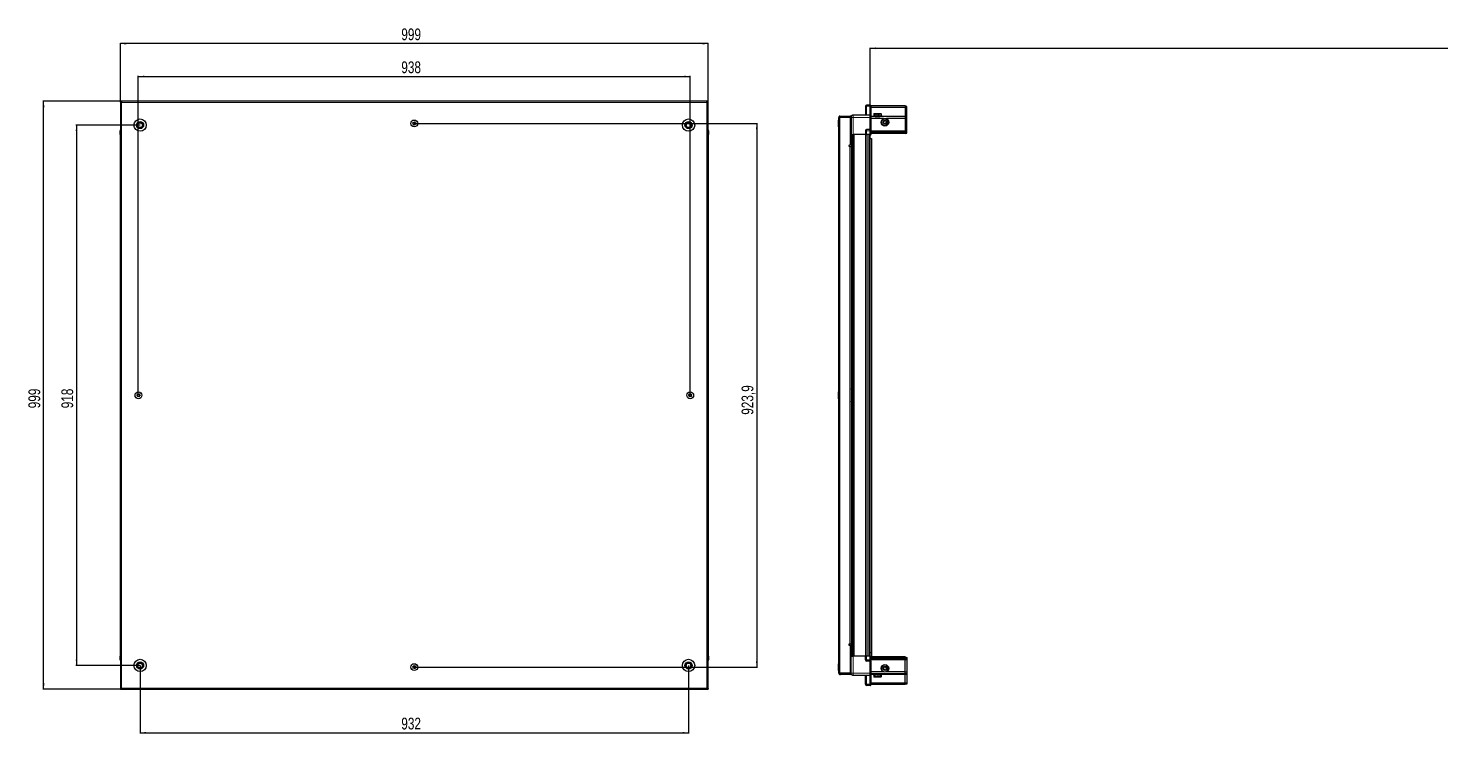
# Model space of a CAD drawing. Header units: millimetres. Extents: x -659 to 4142, y -2210 to 1460.
# Drawn here: x -659 to 1741, y 198 to 1397 of the extents above; entities that cross this region are included whole.
import ezdxf

# ---------------------------------------------------------------- set-up
doc = ezdxf.new("R2010")
doc.units = ezdxf.units.MM
doc.layers.add('FORMAT', color=7, linetype='Continuous')
doc.styles.add('SLDTEXTSTYLE0', font='TXT', dxfattribs={"width": 0.75})
doc.dimstyles.new('SLDDIMSTYLE0', dxfattribs={"dimtxt": 20, "dimasz": 10, "dimexe": 0, "dimexo": 0.0625, "dimgap": 5, "dimtad": 2, "dimdec": 1, "dimrnd": 1e-09, "dimzin": 12, "dimdsep": 46, "dimtxsty": 'SLDTEXTSTYLE0', "dimsah": 1, "dimcen": 0.09, "dimadec": 0, "dimazin": 3, "dimtfac": 1, "dimtofl": 0, "dimtmove": 0, "dimatfit": 3, "dimfxl": 0, "dimfrac": 2, "dimtolj": 1, "dimtzin": 12, "dimarcsym": 0})

# ---------------------------------------------------------------- blocks, each defined once
blk = doc.blocks.new('_D')
at = {"layer": 'FORMAT'}
for p, q in [((-502.6, 1272.8), (-634.1, 1272.8)), ((-633.1, 273.8), (-633.1, 1272.8)), ((-502.6, 273.8), (-634.1, 273.8))]:
    blk.add_line(p, q, dxfattribs=at)
for points in [[(-633.1, 1272.8), (-634.6, 1262.8), (-631.5, 1262.8)], [(-633.1, 273.8), (-631.5, 283.8), (-634.6, 283.8)]]:
    blk.add_solid(points, dxfattribs=at)
at = {"layer": 'FORMAT', "insert": (-658.9, 751.2), "char_height": 20, "attachment_point": 1, "rotation": 90, "style": 'SLDTEXTSTYLE0'}
blk.add_mtext('999', dxfattribs=at)
blk = doc.blocks.new('_D_1')
at = {"layer": 'FORMAT'}
for p, q in [((-502.6, 1272.8), (-502.6, 1371.8)), ((496.4, 1370.8), (-502.6, 1370.8)), ((496.4, 1272.8), (496.4, 1371.8))]:
    blk.add_line(p, q, dxfattribs=at)
for points in [[(-502.6, 1370.8), (-492.6, 1369.3), (-492.6, 1372.4)], [(496.4, 1370.8), (486.4, 1372.4), (486.4, 1369.3)]]:
    blk.add_solid(points, dxfattribs=at)
at = {"layer": 'FORMAT', "insert": (-25.2, 1396.6), "char_height": 20, "attachment_point": 1, "style": 'SLDTEXTSTYLE0'}
blk.add_mtext('999', dxfattribs=at)
blk = doc.blocks.new('_D_2')
at = {"layer": 'FORMAT'}
for p, q in [((-469.1, 314.3), (-469.1, 198.8)), ((462.9, 314.3), (462.9, 198.8)), ((-469.1, 199.8), (462.9, 199.8))]:
    blk.add_line(p, q, dxfattribs=at)
for points in [[(-469.1, 199.8), (-459.1, 198.3), (-459.1, 201.4)], [(462.9, 199.8), (452.9, 201.4), (452.9, 198.3)]]:
    blk.add_solid(points, dxfattribs=at)
at = {"layer": 'FORMAT', "insert": (-25.2, 225.6), "char_height": 20, "attachment_point": 1, "style": 'SLDTEXTSTYLE0'}
blk.add_mtext('932', dxfattribs=at)
blk = doc.blocks.new('_D_3')
at = {"layer": 'FORMAT'}
for p, q in [((-472.1, 773.3), (-472.1, 1315.8)), ((-472.1, 1314.8), (465.9, 1314.8)), ((465.9, 773.3), (465.9, 1315.8))]:
    blk.add_line(p, q, dxfattribs=at)
for points in [[(-472.1, 1314.8), (-462.1, 1313.3), (-462.1, 1316.4)], [(465.9, 1314.8), (455.9, 1316.4), (455.9, 1313.3)]]:
    blk.add_solid(points, dxfattribs=at)
at = {"layer": 'FORMAT', "insert": (-25.2, 1340.6), "char_height": 20, "attachment_point": 1, "style": 'SLDTEXTSTYLE0'}
blk.add_mtext('938', dxfattribs=at)
blk = doc.blocks.new('_D_4')
at = {"layer": 'FORMAT'}
for p, q in [((-3.1, 1235.3), (579.9, 1235.3)), ((578.9, 1235.3), (578.9, 311.5)), ((-3.1, 311.5), (579.9, 311.5))]:
    blk.add_line(p, q, dxfattribs=at)
for points in [[(578.9, 1235.3), (577.4, 1225.3), (580.5, 1225.3)], [(578.9, 311.5), (580.5, 321.5), (577.4, 321.5)]]:
    blk.add_solid(points, dxfattribs=at)
at = {"layer": 'FORMAT', "insert": (553.1, 740.2), "char_height": 20, "attachment_point": 1, "rotation": 90, "style": 'SLDTEXTSTYLE0'}
blk.add_mtext('923,9', dxfattribs=at)
blk = doc.blocks.new('_D_5')
at = {"layer": 'FORMAT'}
for p, q in [((-469.1, 1232.3), (-578.1, 1232.3)), ((-577.1, 1232.3), (-577.1, 314.3)), ((-469.1, 314.3), (-578.1, 314.3))]:
    blk.add_line(p, q, dxfattribs=at)
for points in [[(-577.1, 1232.3), (-578.6, 1222.3), (-575.5, 1222.3)], [(-577.1, 314.3), (-575.5, 324.3), (-578.6, 324.3)]]:
    blk.add_solid(points, dxfattribs=at)
at = {"layer": 'FORMAT', "insert": (-602.9, 751.2), "char_height": 20, "attachment_point": 1, "rotation": 90, "style": 'SLDTEXTSTYLE0'}
blk.add_mtext('918', dxfattribs=at)
blk = doc.blocks.new('_D_6')
at = {"layer": 'FORMAT'}
for p, q in [((771.5, 1216.3), (771.5, 1363.8)), ((771.5, 1362.8), (2871.5, 1362.8)), ((2871.5, 1216.3), (2871.5, 1363.8))]:
    blk.add_line(p, q, dxfattribs=at)
for points in [[(771.5, 1362.8), (781.5, 1361.3), (781.5, 1364.4)], [(2871.5, 1362.8), (2861.5, 1364.4), (2861.5, 1361.3)]]:
    blk.add_solid(points, dxfattribs=at)
at = {"layer": 'FORMAT', "insert": (1792, 1388.6), "char_height": 20, "attachment_point": 1, "style": 'SLDTEXTSTYLE0'}
blk.add_mtext('2100', dxfattribs=at)

msp = doc.modelspace()

# ---------------------------------------------------------------- linework, layer by layer
at = {"color": 7, "linetype": 'Continuous', "lineweight": 25}
for p, q in [((-502.58, 1271.33), (-502.58, 1272.83)), ((-500.48, 1272.83), (-502.58, 1272.83)), ((494.32, 1272.83), (-500.48, 1272.83)), ((-500.48, 1272.83), (-500.48, 1270.73)), ((494.32, 1270.73), (494.32, 1272.83)), ((496.42, 1272.83), (494.32, 1272.83)), ((496.42, 1271.33), (496.42, 1272.83)), ((-502.58, 1271.33), (-500.48, 1271.33)), ((-502.58, 1271.33), (-502.58, 1270.73)), ((-502.58, 1270.73), (-502.58, 275.93)), ((-502.58, 1270.73), (-500.48, 1270.73)), ((494.32, 1271.33), (496.42, 1271.33)), ((494.32, 1270.73), (496.42, 1270.73)), ((496.42, 1270.73), (496.42, 1271.33)), ((496.42, 275.93), (496.42, 1270.73)), ((771.67, 1249.33), (742.67, 1249.33)), ((763.67, 1264.33), (763.67, 1249.33)), ((771.67, 1266.33), (765.67, 1266.33)), ((771.67, 1266.33), (772.01, 1266.33)), ((771.67, 1266.33), (771.67, 1264.33)), ((771.67, 1249.53), (771.67, 1264.33)), ((771.67, 1249.53), (771.67, 1264.33)), ((771.67, 1249.33), (771.67, 1249.53)), ((771.67, 1249.33), (772.87, 1249.33)), ((771.67, 1245.33), (771.67, 1249.33)), ((772.87, 1265.83), (772.01, 1266.33)), ((772.87, 1264.33), (772.87, 1265.83)), ((831.17, 1264.83), (772.87, 1264.83)), ((772.87, 1264.33), (772.87, 1249.53)), ((831.17, 1262.33), (772.87, 1262.33)), ((772.87, 1249.53), (772.87, 1249.33)), ((772.87, 1249.33), (772.87, 1245.33)), ((777.67, 1251.23), (777.67, 1248.83)), ((777.67, 1248.83), (777.67, 1248.33)), ((777.67, 1248.33), (777.81, 1248.33)), ((778, 1248.83), (777.81, 1248.83)), ((777.81, 1248.83), (777.81, 1248.33)), ((777.81, 1248.33), (778, 1248.33)), ((778, 1248.83), (778, 1248.33)), ((778, 1248.33), (778.53, 1248.33)), ((778.47, 1252.03), (785.64, 1252.03)), ((778.93, 1248.83), (778.53, 1248.83)), ((778.53, 1248.83), (778.53, 1248.33)), ((778.53, 1248.33), (778.93, 1248.33)), ((778.93, 1248.83), (778.93, 1248.33)), ((778.93, 1248.33), (779.8, 1248.33)), ((779.77, 1248.33), (779.77, 1248.23)), ((780.37, 1248.83), (779.8, 1248.83)), ((779.8, 1248.83), (779.8, 1248.33)), ((779.8, 1248.33), (780.37, 1248.33)), ((780.37, 1248.83), (780.37, 1248.33)), ((780.37, 1248.33), (781.49, 1248.33)), ((782.18, 1248.83), (781.49, 1248.83)), ((781.49, 1248.83), (781.49, 1248.33)), ((781.49, 1248.33), (782.18, 1248.33)), ((782.18, 1248.83), (782.18, 1248.33)), ((782.18, 1248.33), (783.46, 1248.33)), ((784.19, 1248.83), (783.46, 1248.83)), ((783.46, 1248.83), (783.46, 1248.33)), ((783.46, 1248.33), (783.69, 1248.33)), ((783.69, 1248.83), (783.69, 1248.33)), ((784.19, 1248.83), (784.19, 1248.33)), ((784.19, 1248.83), (784.19, 1248.33)), ((784.19, 1248.33), (785.49, 1248.33)), ((784.19, 1248.33), (784.19, 1248.33)), ((786.2, 1248.83), (785.49, 1248.83)), ((785.49, 1248.83), (785.49, 1248.33)), ((785.55, 1248.83), (785.55, 1248.33)), ((785.55, 1248.33), (786.2, 1248.33)), ((785.64, 1252.03), (789.87, 1252.03)), ((786.2, 1248.83), (786.2, 1248.33)), ((786.2, 1248.33), (787.39, 1248.33)), ((788.01, 1248.83), (787.39, 1248.83)), ((787.39, 1248.83), (787.39, 1248.33)), ((787.39, 1248.33), (788.01, 1248.33)), ((788.01, 1248.83), (788.01, 1248.33)), ((788.01, 1248.33), (788.98, 1248.33)), ((788.57, 1248.23), (788.57, 1248.33)), ((789.44, 1248.83), (788.98, 1248.83)), ((788.98, 1248.83), (788.98, 1248.33)), ((788.98, 1248.33), (789.44, 1248.33)), ((789.44, 1248.83), (789.44, 1248.33)), ((789.44, 1248.33), (790.1, 1248.33)), ((790.36, 1248.83), (790.1, 1248.83)), ((790.1, 1248.83), (790.1, 1248.33)), ((790.1, 1248.33), (790.36, 1248.33)), ((790.36, 1248.83), (790.36, 1248.33)), ((790.36, 1248.33), (790.63, 1248.33)), ((790.67, 1248.83), (790.63, 1248.83)), ((790.63, 1248.83), (790.63, 1248.33)), ((790.63, 1248.33), (790.67, 1248.33)), ((790.67, 1248.83), (790.67, 1251.23)), ((790.67, 1248.83), (790.67, 1248.33)), ((831.17, 1264.83), (831.17, 1262.33)), ((834.17, 1264.03), (831.17, 1264.83)), ((831.17, 1262.33), (831.17, 1247.83)), ((834.17, 1262.17), (831.17, 1262.33)), ((834.17, 1262.17), (834.17, 1264.03)), ((834.17, 1247.83), (834.17, 1262.17)), ((718.17, 1240.96), (717.87, 1240.96)), ((717.87, 1229.39), (717.87, 1240.96)), ((717.87, 1229.39), (718.17, 1229.39)), ((719.67, 1245.48), (718.17, 1245.48)), ((718.17, 1244.98), (718.17, 1245.48)), ((718.17, 301.68), (718.17, 1244.98)), ((720.27, 1246.08), (720.27, 1247.58)), ((720.27, 1247.58), (721.17, 1247.58)), ((720.27, 1246.08), (721.17, 1246.08)), ((720.27, 1245.58), (737.67, 1245.58)), ((721.17, 1246.08), (721.17, 1247.58)), ((721.17, 1247.58), (737.67, 1247.58)), ((721.17, 1246.08), (737.67, 1246.08)), ((737.67, 1246.08), (737.67, 1247.58)), ((739.17, 1245.58), (737.67, 1245.58)), ((737.67, 1245.58), (737.67, 1198.08)), ((739.17, 1245.33), (739.17, 1216.33)), ((771.67, 1224.83), (765.67, 1224.83)), ((771.67, 1225.03), (771.67, 1245.33)), ((771.67, 1224.83), (771.67, 1225.03)), ((771.67, 1224.83), (771.67, 1222.83)), ((771.67, 1224.83), (772.87, 1224.83)), ((831.17, 1246.83), (772.87, 1246.83)), ((772.87, 1245.33), (772.87, 1225.03)), ((794.17, 1243.33), (772.87, 1243.33)), ((772.87, 1225.03), (772.87, 1224.83)), ((772.87, 1224.15), (772.87, 1224.83)), ((779.77, 1248.23), (788.57, 1248.23)), ((780.17, 1247.83), (780.86, 1247.35)), ((780.17, 1247.83), (785.2, 1247.83)), ((780.86, 1247.35), (780.17, 1246.86)), ((780.17, 1246.86), (780.17, 1246.83)), ((780.17, 1246.86), (785.2, 1246.86)), ((780.86, 1247.35), (785.03, 1247.35)), ((785.03, 1247.35), (787.48, 1247.35)), ((785.2, 1247.83), (788.17, 1247.83)), ((785.2, 1246.86), (788.17, 1246.86)), ((787.48, 1247.35), (788.17, 1247.83)), ((788.17, 1246.86), (787.48, 1247.35)), ((788.17, 1246.83), (788.17, 1246.86)), ((831.17, 1243.33), (799.17, 1243.33)), ((831.17, 1247.83), (831.17, 1246.83)), ((831.17, 1246.83), (831.17, 1243.33)), ((834.17, 1246.03), (831.17, 1246.83)), ((831.17, 1243.33), (831.17, 1222.83)), ((831.17, 1243.33), (834.17, 1243)), ((834.17, 1246.03), (834.17, 1247.83)), ((834.17, 1243), (834.17, 1246.03)), ((834.17, 1222.83), (834.17, 1243)), ((-503.08, 1222.83), (-503.08, 1216.33)), ((-503.08, 1216.33), (-503.08, 1222.83)), ((-503.08, 1216.33), (-503.08, 1216.33)), ((-502.58, 1216.33), (-503.08, 1216.33)), ((-502.93, 1216.33), (-502.93, 330.33)), ((496.42, 1224.15), (496.42, 1224.15)), ((496.42, 1216.33), (496.92, 1216.33)), ((496.77, 330.33), (496.77, 1216.33)), ((496.92, 1222.83), (496.92, 1216.33)), ((496.92, 1216.33), (496.92, 1222.83)), ((496.92, 1216.33), (496.92, 1216.33)), ((496.92, 1216.33), (496.92, 1216.33)), ((737.67, 1219.08), (739.17, 1219.08)), ((739.17, 1216.33), (737.67, 1216.33)), ((739.82, 330.33), (739.82, 1216.33)), ((741.62, 1216.33), (741.62, 330.33)), ((741.65, 1216.33), (741.65, 330.33)), ((763.67, 1216.33), (742.67, 1216.33)), ((763.67, 1222.83), (763.67, 1216.33)), ((763.67, 1216.33), (765.67, 1216.33)), ((764.32, 330.33), (764.32, 1216.33)), ((771.67, 1216.33), (765.67, 1216.33)), ((771.52, 330.33), (771.52, 1216.33)), ((771.52, 1209.33), (774.02, 1209.33)), ((771.67, 1216.33), (771.67, 1222.83)), ((771.67, 1216.33), (771.67, 1222.83)), ((771.67, 1216.33), (771.67, 1216.33)), ((771.67, 1216.33), (772.01, 1216.33)), ((772.01, 1216.33), (772.01, 1222.83)), ((772.87, 1216.33), (772.01, 1216.33)), ((772.01, 1216.33), (772.01, 1216.33)), ((772.87, 1224.15), (772.87, 1216.33)), ((831.17, 1221.83), (772.87, 1221.83)), ((831.17, 1220.83), (772.87, 1220.83)), ((831.17, 1219.33), (772.87, 1219.33)), ((831.17, 1217.83), (772.87, 1217.83)), ((774.02, 1209.33), (774.02, 335.83)), ((831.17, 1222.83), (831.17, 1221.83)), ((831.17, 1221.83), (831.17, 1220.83)), ((831.17, 1221.83), (834.17, 1221.03)), ((831.17, 1220.83), (831.17, 1219.33)), ((831.17, 1220.83), (834.17, 1220.29)), ((831.17, 1219.33), (834.17, 1219.78)), ((831.17, 1219.33), (831.17, 1217.83)), ((831.17, 1217.83), (834.17, 1218.63)), ((834.17, 1221.03), (834.17, 1222.83)), ((834.17, 1220.29), (834.17, 1221.03)), ((834.17, 1219.78), (834.17, 1220.29)), ((834.17, 1218.63), (834.17, 1219.78)), ((737.67, 1198.08), (736.32, 1198.08)), ((736.32, 1196.08), (737.07, 1196.08)), ((737.07, 1196.08), (739.17, 1196.08)), ((739.17, 1196.08), (739.17, 350.58)), ((718.17, 779.11), (717.87, 779.11)), ((717.87, 767.54), (717.87, 779.11)), ((739.67, 782.83), (739.67, 763.83)), ((717.87, 767.54), (718.17, 767.54)), ((737.07, 350.58), (736.32, 350.58)), ((736.32, 348.58), (737.67, 348.58)), ((739.17, 350.58), (737.07, 350.58)), ((737.67, 348.58), (737.67, 301.08)), ((-503.08, 330.33), (-503.08, 330.33)), ((-503.08, 323.83), (-503.08, 330.33)), ((-503.08, 330.33), (-503.08, 330.33)), ((-503.08, 330.33), (-503.08, 323.83)), ((-502.58, 330.33), (-503.08, 330.33)), ((-502.58, 322.51), (-502.58, 322.51)), ((496.42, 330.33), (496.92, 330.33)), ((496.92, 330.33), (496.92, 330.33)), ((496.92, 323.83), (496.92, 330.33)), ((496.92, 330.33), (496.92, 323.83)), ((718.17, 317.26), (717.87, 317.26)), ((717.87, 307.59), (717.87, 317.26)), ((739.17, 330.33), (737.67, 330.33)), ((739.17, 327.58), (737.67, 327.58)), ((739.17, 301.33), (739.17, 330.33)), ((763.67, 330.33), (742.67, 330.33)), ((763.67, 323.83), (763.67, 330.33)), ((763.67, 330.33), (765.67, 330.33)), ((771.67, 330.33), (765.67, 330.33)), ((771.67, 321.83), (765.67, 321.83)), ((774.02, 335.83), (771.52, 335.83)), ((771.67, 323.83), (771.67, 330.33)), ((771.67, 330.33), (772.01, 330.33)), ((771.67, 323.83), (771.67, 321.83)), ((771.67, 323.83), (771.67, 321.83)), ((771.67, 321.83), (772.87, 321.83)), ((771.67, 321.63), (771.67, 321.83)), ((771.67, 301.33), (771.67, 321.63)), ((772.01, 323.83), (772.01, 330.33)), ((772.01, 330.33), (772.87, 330.33)), ((772.87, 330.33), (772.87, 322.51)), ((831.17, 328.83), (772.87, 328.83)), ((831.17, 327.33), (772.87, 327.33)), ((831.17, 325.83), (772.87, 325.83)), ((831.17, 324.83), (772.87, 324.83)), ((772.87, 321.83), (772.87, 322.51)), ((772.87, 321.83), (772.87, 321.63)), ((772.87, 321.63), (772.87, 301.33)), ((774.02, 335.83), (774.02, 328.83)), ((831.17, 327.33), (831.17, 328.83)), ((831.17, 328.83), (834.17, 328.03)), ((831.17, 325.83), (831.17, 327.33)), ((831.17, 327.33), (834.17, 326.87)), ((831.17, 325.83), (834.17, 326.37)), ((831.17, 324.83), (831.17, 325.83)), ((831.17, 324.83), (834.17, 325.63)), ((831.17, 323.83), (831.17, 324.83)), ((831.17, 303.33), (831.17, 323.83)), ((834.17, 328.03), (834.17, 326.87)), ((834.17, 326.87), (834.17, 326.37)), ((834.17, 326.37), (834.17, 325.63)), ((834.17, 325.63), (834.17, 323.83)), ((834.17, 323.83), (834.17, 303.66)), ((717.87, 305.69), (717.87, 307.59)), ((717.87, 305.69), (718.17, 305.69)), ((718.17, 301.18), (718.17, 301.68)), ((719.67, 301.18), (718.17, 301.18)), ((737.67, 301.08), (720.27, 301.08)), ((720.27, 300.58), (720.27, 299.08)), ((720.27, 300.58), (721.17, 300.58)), ((720.27, 299.08), (721.17, 299.08)), ((721.17, 300.58), (721.17, 299.08)), ((737.67, 300.58), (721.17, 300.58)), ((737.67, 299.08), (721.17, 299.08)), ((737.67, 301.08), (739.17, 301.08)), ((737.67, 300.58), (737.67, 299.08)), ((771.67, 297.33), (742.67, 297.33)), ((763.67, 282.33), (763.67, 297.33)), ((771.67, 297.33), (771.67, 301.33)), ((771.67, 297.33), (772.87, 297.33)), ((771.67, 297.13), (771.67, 297.33)), ((771.67, 282.33), (771.67, 297.13)), ((794.17, 303.33), (772.87, 303.33)), ((772.87, 301.33), (772.87, 297.33)), ((831.17, 299.83), (772.87, 299.83)), ((772.87, 297.33), (772.87, 297.13)), ((772.87, 297.13), (772.87, 282.33)), ((777.67, 298.33), (777.67, 295.43)), ((777.77, 298.33), (777.67, 298.33)), ((777.77, 297.83), (777.77, 298.33)), ((777.94, 298.33), (777.77, 298.33)), ((777.77, 297.83), (777.94, 297.83)), ((777.94, 297.83), (777.94, 298.33)), ((778.43, 298.33), (777.94, 298.33)), ((778.43, 297.83), (778.43, 298.33)), ((778.81, 298.33), (778.43, 298.33)), ((778.43, 297.83), (778.81, 297.83)), ((778.62, 294.63), (778.47, 294.63)), ((789.87, 294.63), (778.62, 294.63)), ((778.81, 297.83), (778.81, 298.33)), ((779.65, 298.33), (778.81, 298.33)), ((779.65, 297.83), (779.65, 298.33)), ((780.2, 298.33), (779.65, 298.33)), ((779.65, 297.83), (780.2, 297.83)), ((779.77, 298.43), (779.77, 298.33)), ((785.17, 298.43), (779.77, 298.43)), ((780.17, 299.83), (780.17, 299.8)), ((780.17, 299.8), (780.86, 299.31)), ((780.28, 299.8), (780.17, 299.8)), ((780.86, 299.31), (780.17, 298.83)), ((780.28, 298.83), (780.17, 298.83)), ((780.2, 297.83), (780.2, 298.33)), ((781.31, 298.33), (780.2, 298.33)), ((788.17, 299.8), (780.28, 299.8)), ((788.17, 298.83), (780.28, 298.83)), ((780.95, 299.31), (780.86, 299.31)), ((787.48, 299.31), (780.95, 299.31)), ((781.31, 297.83), (781.31, 298.33)), ((781.99, 298.33), (781.31, 298.33)), ((781.31, 297.83), (781.99, 297.83)), ((781.99, 297.83), (781.99, 298.33)), ((783.25, 298.33), (781.99, 298.33)), ((783.25, 297.83), (783.25, 298.33)), ((783.55, 298.33), (783.25, 298.33)), ((783.25, 297.83), (783.99, 297.83)), ((783.55, 297.83), (783.55, 298.33)), ((783.99, 297.83), (783.99, 298.33)), ((785.29, 298.33), (783.99, 298.33)), ((788.57, 298.43), (785.17, 298.43)), ((785.29, 297.83), (785.29, 298.33)), ((785.29, 297.83), (786, 297.83)), ((785.41, 297.83), (785.41, 298.33)), ((786, 298.33), (785.41, 298.33)), ((786, 297.83), (786, 298.33)), ((787.21, 298.33), (786, 298.33)), ((787.21, 297.83), (787.21, 298.33)), ((787.84, 298.33), (787.21, 298.33)), ((787.21, 297.83), (787.84, 297.83)), ((787.48, 299.31), (788.17, 299.8)), ((788.17, 298.83), (787.48, 299.31)), ((787.84, 297.83), (787.84, 298.33)), ((788.84, 298.33), (787.84, 298.33)), ((788.17, 299.8), (788.17, 299.83)), ((788.57, 298.33), (788.57, 298.43)), ((788.84, 297.83), (788.84, 298.33)), ((789.32, 298.33), (788.84, 298.33)), ((788.84, 297.83), (789.32, 297.83)), ((789.32, 297.83), (789.32, 298.33)), ((790.01, 298.33), (789.32, 298.33)), ((790.01, 297.83), (790.01, 298.33)), ((790.3, 298.33), (790.01, 298.33)), ((790.01, 297.83), (790.3, 297.83)), ((790.3, 297.83), (790.3, 298.33)), ((790.61, 298.33), (790.3, 298.33)), ((790.61, 297.83), (790.61, 298.33)), ((790.67, 298.33), (790.61, 298.33)), ((790.61, 297.83), (790.67, 297.83)), ((790.67, 295.43), (790.67, 298.33)), ((790.67, 297.83), (790.67, 298.33)), ((790.67, 298.33), (790.67, 298.33)), ((831.17, 303.33), (799.17, 303.33)), ((831.17, 303.33), (834.17, 303.66)), ((831.17, 299.83), (831.17, 303.33)), ((834.17, 300.63), (831.17, 299.83)), ((831.17, 298.83), (831.17, 299.83)), ((831.17, 284.33), (831.17, 298.83)), ((834.17, 303.66), (834.17, 300.63)), ((834.17, 300.63), (834.17, 298.83)), ((834.17, 298.83), (834.17, 284.48)), ((-500.48, 275.93), (-502.58, 275.93)), ((-502.58, 275.93), (-502.58, 275.33)), ((-500.48, 275.33), (-502.58, 275.33)), ((-502.58, 275.33), (-502.58, 273.83)), ((-502.58, 273.83), (-500.48, 273.83)), ((-500.48, 275.93), (-500.48, 273.83)), ((-500.48, 273.83), (494.32, 273.83)), ((494.32, 273.83), (494.32, 275.93)), ((496.42, 275.93), (494.32, 275.93)), ((496.42, 275.33), (494.32, 275.33)), ((494.32, 273.83), (496.42, 273.83)), ((496.42, 275.33), (496.42, 275.93)), ((496.42, 275.33), (496.42, 273.83)), ((771.67, 280.33), (765.67, 280.33)), ((771.67, 282.33), (771.67, 280.33)), ((771.67, 280.33), (772.01, 280.33)), ((771.67, 280.33), (771.67, 280.33)), ((771.67, 280.33), (772.01, 280.33)), ((772.01, 280.33), (772.87, 280.83)), ((772.01, 280.33), (772.87, 280.83)), ((831.17, 284.33), (772.87, 284.33)), ((772.87, 280.83), (772.87, 282.33)), ((831.17, 281.83), (772.87, 281.83)), ((834.17, 284.48), (831.17, 284.33)), ((831.17, 281.83), (831.17, 284.33)), ((834.17, 282.63), (831.17, 281.83)), ((834.17, 284.48), (834.17, 282.63))]:
    msp.add_line(p, q, dxfattribs=at)
at = {"color": 8, "linetype": 'Continuous', "lineweight": 18}
for p, q in [((-500.48, 1270.73), (-500.48, 275.93)), ((494.32, 1270.73), (-500.48, 1270.73)), ((494.32, 275.93), (494.32, 1270.73)), ((765.67, 1264.33), (763.67, 1264.33)), ((765.67, 1264.33), (765.67, 1266.33)), ((765.67, 1249.33), (765.67, 1264.33)), ((771.67, 1264.33), (765.67, 1264.33)), ((771.67, 1264.33), (772.87, 1264.33)), ((771.67, 1249.53), (772.87, 1249.53)), ((777.67, 1251.23), (785.85, 1251.23)), ((785.85, 1251.23), (790.67, 1251.23)), ((720.27, 1245.58), (720.27, 301.08)), ((742.67, 1216.33), (742.67, 1245.33)), ((771.67, 1245.33), (742.67, 1245.33)), ((765.67, 1222.83), (765.67, 1224.83)), ((771.67, 1245.33), (772.87, 1245.33)), ((771.67, 1225.03), (772.87, 1225.03)), ((780.17, 1247.83), (772.87, 1247.83)), ((831.17, 1247.83), (788.17, 1247.83)), ((834.17, 1247.83), (831.17, 1247.83)), ((-502.58, 1222.83), (-503.08, 1222.83)), ((496.42, 1222.83), (496.92, 1222.83)), ((739.17, 1196.08), (739.17, 1216.33)), ((740.41, 1216.33), (740.41, 330.33)), ((742.86, 330.33), (742.86, 1216.33)), ((744.27, 1216.33), (744.27, 330.33)), ((763.67, 1222.83), (765.67, 1222.83)), ((763.67, 330.33), (763.67, 1216.33)), ((771.67, 1222.83), (765.67, 1222.83)), ((765.67, 1216.33), (765.67, 1222.83)), ((766.32, 330.33), (766.32, 1216.33)), ((769.52, 330.33), (769.52, 1216.33)), ((771.67, 1222.83), (772.01, 1222.83)), ((771.67, 1216.33), (772.01, 1216.33)), ((831.17, 1222.83), (772.87, 1222.83)), ((831.17, 1222.83), (834.17, 1222.83)), ((737.07, 350.58), (737.07, 1196.08)), ((739.17, 330.33), (739.17, 350.58)), ((-502.58, 323.83), (-503.08, 323.83)), ((496.42, 323.83), (496.92, 323.83)), ((742.67, 330.33), (742.67, 301.33)), ((763.67, 323.83), (765.67, 323.83)), ((765.67, 330.33), (765.67, 323.83)), ((765.67, 323.83), (765.67, 321.83)), ((771.67, 323.83), (765.67, 323.83)), ((771.67, 323.83), (772.01, 323.83)), ((772.87, 321.63), (771.67, 321.63)), ((831.17, 323.83), (772.87, 323.83)), ((831.17, 323.83), (834.17, 323.83)), ((771.67, 301.33), (742.67, 301.33)), ((765.67, 297.33), (765.67, 282.33)), ((771.67, 301.33), (772.87, 301.33)), ((772.87, 297.13), (771.67, 297.13)), ((780.17, 298.83), (772.87, 298.83)), ((777.84, 295.43), (777.67, 295.43)), ((790.67, 295.43), (777.84, 295.43)), ((831.17, 298.83), (788.17, 298.83)), ((834.17, 298.83), (831.17, 298.83)), ((-500.48, 275.93), (494.32, 275.93)), ((765.67, 282.33), (763.67, 282.33)), ((771.67, 282.33), (765.67, 282.33)), ((765.67, 282.33), (765.67, 280.33)), ((771.67, 282.33), (772.87, 282.33))]:
    msp.add_line(p, q, dxfattribs=at)
at = {"color": 7, "linetype": 'Continuous', "lineweight": 25}
for centre, radius in [((-469.08, 1232.33), 10.5), ((-469.08, 1232.33), 6), ((-469.08, 1232.33), 3.9), ((-3.08, 1235.18), 5.79), ((-3.08, 1235.18), 1.85), ((462.92, 1232.33), 10.5), ((462.92, 1232.33), 6), ((462.92, 1232.33), 3.9), ((796.67, 1237.33), 6.5), ((796.67, 1237.33), 3.46), ((-471.93, 773.33), 5.79), ((-471.93, 773.33), 1.85), ((465.77, 773.33), 5.79), ((465.77, 773.33), 1.85), ((-469.08, 314.33), 10.5), ((-469.08, 314.33), 6), ((-469.08, 314.33), 3.9), ((-3.08, 311.48), 5.79), ((-3.08, 311.48), 1.85), ((462.92, 314.33), 10.5), ((462.92, 314.33), 6), ((462.92, 314.33), 3.9), ((796.67, 309.33), 6.5), ((796.67, 309.33), 3.46)]:
    msp.add_circle(centre, radius, dxfattribs=at)
at = {"color": 8, "linetype": 'Continuous', "lineweight": 18}
for centre in [(796.67, 1237.33), (796.67, 309.33)]:
    msp.add_circle(centre, 5.7, dxfattribs=at)
at = {"color": 7, "linetype": 'Continuous', "lineweight": 25}
for centre, radius, start, end in [((765.67, 1264.33), 2, 90, 180), ((778.47, 1251.23), 0.8, 90, 180), ((789.87, 1251.23), 0.8, 0, 90), ((-469.08, 1232.33), 4.62, 120, 180), ((-469.08, 1232.33), 4.62, 180, 240), ((-469.08, 1232.33), 4.62, 60, 120), ((-469.08, 1232.33), 4.62, 240, 300), ((-469.08, 1232.33), 4.62, 0, 60), ((-469.08, 1232.33), 4.62, 300, 0), ((462.92, 1232.33), 4.62, 120, 180), ((462.92, 1232.33), 4.62, 180, 240), ((462.92, 1232.33), 4.62, 60, 120), ((462.92, 1232.33), 4.62, 240, 300), ((462.92, 1232.33), 4.62, 0, 60), ((462.92, 1232.33), 4.62, 300, 0), ((720.17, 1245.08), 0.5, 90, 117.52901), ((737.57, 1245.48), 0.6, 9.59407, 90), ((737.57, 1245.48), 2.1, 32.2369, 87.2706), ((765.67, 1222.83), 2, 90, 180), ((779.77, 1247.83), 0.4, 0, 90), ((788.57, 1247.83), 0.4, 90, 180), ((796.67, 1237.33), 2.5, 161.00659, 221.00659), ((796.67, 1237.33), 2.5, 101.00659, 161.00659), ((796.67, 1237.33), 2.5, 221.00659, 281.00659), ((796.67, 1237.33), 2.5, 41.00659, 101.00659), ((796.67, 1237.33), 2.5, 281.00659, 341.00659), ((796.67, 1237.33), 2.5, 341.00659, 41.00659), ((-501.08, 1222.83), 2, 138.57492, 180), ((-501.08, 1222.83), 2, 138.59038, 180), ((494.92, 1222.83), 2, 33.94202, 41.40962), ((494.92, 1222.83), 2, 0, 41.39416), ((494.92, 1222.83), 2, 360, 18.58003), ((769.02, 1218.98), 5, 300, 346.70293), ((736.32, 1197.08), 1, 90, 270), ((736.67, 782.83), 3, 0, 33.55731), ((736.67, 763.83), 3, 326.44269, 0), ((736.32, 349.58), 1, 90, 270), ((-501.08, 323.83), 2, 180, 221.40962), ((-501.08, 323.83), 2, 180, 221.39416), ((-469.08, 314.33), 4.62, 120, 180), ((-469.08, 314.33), 4.62, 180, 240), ((-469.08, 314.33), 4.62, 60, 120), ((-469.08, 314.33), 4.62, 0, 60), ((-469.08, 314.33), 4.62, 300, 0), ((462.92, 314.33), 4.62, 120, 180), ((462.92, 314.33), 4.62, 180, 240), ((462.92, 314.33), 4.62, 60, 120), ((462.92, 314.33), 4.62, 0, 60), ((462.92, 314.33), 4.62, 300, 0), ((494.92, 323.83), 2, 318.40892, 0), ((494.92, 323.83), 2, 318.59038, 0), ((765.67, 323.83), 2, 180, 270), ((-469.08, 314.33), 4.62, 240, 300), ((462.92, 314.33), 4.62, 240, 300), ((720.17, 301.58), 0.5, 243.29122, 270), ((737.57, 301.18), 0.6, 270, 350.40593), ((737.57, 301.18), 2.1, 272.7294, 327.8305), ((778.47, 295.43), 0.8, 180, 270), ((779.77, 298.83), 0.4, 270, 0), ((788.57, 298.83), 0.4, 180, 270), ((789.87, 295.43), 0.8, 270, 0), ((796.67, 309.33), 2.5, 127.98423, 187.98423), ((796.67, 309.33), 2.5, 187.98423, 247.98423), ((796.67, 309.33), 2.5, 67.98423, 127.98423), ((796.67, 309.33), 2.5, 247.98423, 307.98423), ((796.67, 309.33), 2.5, 7.98423, 67.98423), ((796.67, 309.33), 2.5, 307.98423, 7.98423), ((765.67, 282.33), 2, 180, 270)]:
    msp.add_arc(centre, radius, start, end, dxfattribs=at)
for centre, start_param, end_param in [((775.47, 1222.83), 2.4188584, 3.1415927), ((775.47, 323.83), 3.1415927, 3.8643269)]:
    msp.add_ellipse(centre, major_axis=(3.46, 0), ratio=0.5773503, start_param=start_param, end_param=end_param, dxfattribs=at)
for points, knots in [([(742.67, 1249.33), (742.23, 1249.28), (741.56, 1249.21), (740.74, 1248.77), (740.18, 1248.32), (739.73, 1247.76), (739.29, 1246.95), (739.22, 1246.27), (739.17, 1245.83)], [0, 0, 0, 0, 0.2394568, 0.3683607, 0.5, 0.6316393, 0.7605432, 1, 1, 1, 1]), ([(-473.7, 1232.33), (-473.37, 1232.9), (-472.8, 1233.88), (-471.98, 1235.31), (-471.57, 1236.02), (-471.39, 1236.33)], [0, 0, 0, 0, 0.4391308, 0.7513783, 1, 1, 1, 1]), ([(-471.39, 1228.33), (-471.72, 1228.9), (-472.28, 1229.88), (-473.11, 1231.31), (-473.51, 1232.02), (-473.7, 1232.33)], [0, 0, 0, 0, 0.4391308, 0.7513783, 1, 1, 1, 1]), ([(-471.39, 1236.33), (-471.19, 1236.33), (-470.48, 1236.33), (-469.17, 1236.33), (-467.78, 1236.33), (-467.04, 1236.33), (-466.77, 1236.33)], [0, 0, 0, 0, 0.1393293, 0.4852696, 0.8163565, 1, 1, 1, 1]), ([(-466.77, 1228.33), (-467.04, 1228.33), (-467.78, 1228.33), (-469.17, 1228.33), (-470.48, 1228.33), (-471.19, 1228.33), (-471.39, 1228.33)], [0, 0, 0, 0, 0.1836435, 0.5147304, 0.8606707, 1, 1, 1, 1]), ([(-466.77, 1236.33), (-466.44, 1235.76), (-465.87, 1234.78), (-465.05, 1233.35), (-464.64, 1232.64), (-464.46, 1232.33)], [0, 0, 0, 0, 0.4391308, 0.7513783, 1, 1, 1, 1]), ([(-464.46, 1232.33), (-464.79, 1231.76), (-465.36, 1230.78), (-466.18, 1229.35), (-466.59, 1228.64), (-466.77, 1228.33)], [0, 0, 0, 0, 0.4391308, 0.7513783, 1, 1, 1, 1]), ([(-5.17, 1237.04), (-5.17, 1237.03), (-5.19, 1237.01), (-5.19, 1236.95), (-5.17, 1236.81), (-5.03, 1236.45), (-4.84, 1235.94), (-4.94, 1235.32), (-5.26, 1234.91), (-5.53, 1234.63), (-5.69, 1234.45), (-5.74, 1234.37), (-5.74, 1234.33), (-5.74, 1234.29), (-5.72, 1234.27), (-5.66, 1234.23), (-5.4, 1234.16), (-4.93, 1234.1), (-4.26, 1233.85), (-3.94, 1233.22), (-3.83, 1232.76), (-3.73, 1232.51), (-3.69, 1232.46), (-3.66, 1232.44), (-3.63, 1232.43), (-3.59, 1232.44), (-3.55, 1232.47), (-3.49, 1232.52), (-3.34, 1232.68), (-3.1, 1232.98), (-2.73, 1233.34), (-2.12, 1233.52), (-1.6, 1233.38), (-1.22, 1233.29), (-1.07, 1233.28), (-1.01, 1233.3), (-0.99, 1233.31), (-0.97, 1233.35), (-0.96, 1233.41), (-0.99, 1233.55), (-1.13, 1233.91), (-1.32, 1234.42), (-1.21, 1235.04), (-0.9, 1235.45), (-0.62, 1235.73), (-0.46, 1235.91), (-0.42, 1235.99), (-0.41, 1236.03), (-0.42, 1236.07), (-0.44, 1236.09), (-0.5, 1236.13), (-0.76, 1236.2), (-1.23, 1236.26), (-1.89, 1236.5), (-2.21, 1237.14), (-2.32, 1237.6), (-2.42, 1237.85), (-2.47, 1237.9), (-2.5, 1237.92), (-2.53, 1237.92), (-2.56, 1237.91), (-2.6, 1237.89), (-2.66, 1237.84), (-2.82, 1237.68), (-3.06, 1237.38), (-3.42, 1237.02), (-4.03, 1236.84), (-4.56, 1236.98), (-4.94, 1237.07), (-5.09, 1237.08), (-5.14, 1237.06), (-5.16, 1237.05), (-5.17, 1237.04)], [0, 0, 0, 0, 0.0020087, 0.00442, 0.0093647, 0.0255282, 0.0677053, 0.0957862, 0.1246456, 0.1503415, 0.1605194, 0.1633943, 0.1656965, 0.1672448, 0.1688741, 0.1707699, 0.1786058, 0.2119941, 0.2499945, 0.2879948, 0.3213831, 0.329219, 0.3311148, 0.3327441, 0.3342924, 0.3362166, 0.3385353, 0.3413178, 0.349662, 0.3753578, 0.4042173, 0.4322982, 0.4744753, 0.4906388, 0.4966691, 0.49844, 0.5, 0.5020087, 0.50442, 0.5093647, 0.5255282, 0.5677053, 0.5957862, 0.6246456, 0.6503415, 0.6605194, 0.6633943, 0.6656965, 0.6672448, 0.6688741, 0.6707699, 0.6786058, 0.7119941, 0.7499945, 0.7879948, 0.8213831, 0.829219, 0.8311148, 0.8327441, 0.8342924, 0.8362166, 0.8385353, 0.8413178, 0.849662, 0.8753578, 0.9042173, 0.9322982, 0.9744753, 0.9906388, 0.9966691, 0.99844, 1, 1, 1, 1]), ([(458.3, 1232.33), (458.63, 1232.9), (459.2, 1233.88), (460.02, 1235.31), (460.43, 1236.02), (460.61, 1236.33)], [0, 0, 0, 0, 0.4391308, 0.7513783, 1, 1, 1, 1]), ([(460.61, 1228.33), (460.28, 1228.9), (459.72, 1229.88), (458.89, 1231.31), (458.49, 1232.02), (458.3, 1232.33)], [0, 0, 0, 0, 0.4391308, 0.7513783, 1, 1, 1, 1]), ([(460.61, 1236.33), (460.81, 1236.33), (461.52, 1236.33), (462.83, 1236.33), (464.22, 1236.33), (464.96, 1236.33), (465.23, 1236.33)], [0, 0, 0, 0, 0.1393293, 0.4852696, 0.8163565, 1, 1, 1, 1]), ([(465.23, 1228.33), (464.96, 1228.33), (464.22, 1228.33), (462.83, 1228.33), (461.52, 1228.33), (460.81, 1228.33), (460.61, 1228.33)], [0, 0, 0, 0, 0.1836435, 0.5147304, 0.8606707, 1, 1, 1, 1]), ([(465.23, 1236.33), (465.56, 1235.76), (466.13, 1234.78), (466.95, 1233.35), (467.36, 1232.64), (467.54, 1232.33)], [0, 0, 0, 0, 0.4391308, 0.7513783, 1, 1, 1, 1]), ([(467.54, 1232.33), (467.21, 1231.76), (466.64, 1230.78), (465.82, 1229.35), (465.41, 1228.64), (465.23, 1228.33)], [0, 0, 0, 0, 0.4391308, 0.7513783, 1, 1, 1, 1]), ([(720.27, 1247.58), (720.02, 1247.55), (719.53, 1247.5), (718.89, 1247.11), (718.42, 1246.55), (718.2, 1245.97), (718.18, 1245.61), (718.17, 1245.48)], [0, 0, 0, 0, 0.2302553, 0.4485219, 0.6667858, 0.8850496, 1, 1, 1, 1]), ([(718.17, 1244.98), (718.2, 1245.03), (718.25, 1245.12), (718.65, 1245.25), (719.2, 1245.38), (719.78, 1245.49), (720.15, 1245.56), (720.27, 1245.58)], [0, 0, 0, 0, 0.23025534, 0.4485219, 0.6667858, 0.88504963, 1, 1, 1, 1]), ([(739.17, 1245.83), (739.17, 1245.82), (739.17, 1245.81), (739.17, 1245.69), (739.17, 1245.53), (739.17, 1245.4), (739.17, 1245.33)], [0, 0, 0, 0, 0.2493943, 0.5003335, 0.7501667, 1, 1, 1, 1]), ([(793.84, 1236.78), (794.01, 1237.27), (794.32, 1238.18), (794.63, 1239.09), (794.78, 1239.51)], [0, 0, 0, 0, 0.5346859, 1, 1, 1, 1]), ([(795.73, 1234.6), (795.51, 1234.86), (794.97, 1235.48), (794.31, 1236.23), (793.92, 1236.68), (793.84, 1236.78)], [0, 0, 0, 0, 0.3629006, 0.8668753, 1, 1, 1, 1]), ([(794.78, 1239.51), (795.29, 1239.61), (796.23, 1239.79), (797.17, 1239.97), (797.61, 1240.06)], [0, 0, 0, 0, 0.5346859, 1, 1, 1, 1]), ([(798.57, 1235.15), (798.06, 1235.05), (797.11, 1234.87), (796.17, 1234.69), (795.73, 1234.6)], [0, 0, 0, 0, 0.5346859, 1, 1, 1, 1]), ([(797.61, 1240.06), (797.69, 1239.96), (798.09, 1239.51), (798.74, 1238.76), (799.28, 1238.14), (799.51, 1237.88)], [0, 0, 0, 0, 0.1331247, 0.6370994, 1, 1, 1, 1]), ([(799.51, 1237.88), (799.34, 1237.39), (799.03, 1236.48), (798.71, 1235.57), (798.57, 1235.15)], [0, 0, 0, 0, 0.53468586, 1, 1, 1, 1]), ([(739.17, 1216.33), (739.21, 1216.33), (739.29, 1216.33), (739.89, 1216.33), (740.78, 1216.33), (741.76, 1216.33), (742.42, 1216.33), (742.67, 1216.33)], [0, 0, 0, 0, 0.2146939, 0.4293877, 0.6440816, 0.8587754, 1, 1, 1, 1]), ([(-473.5, 771.01), (-473.49, 771.01), (-473.46, 771), (-473.4, 771), (-473.27, 771.04), (-472.93, 771.23), (-472.45, 771.48), (-471.82, 771.46), (-471.37, 771.2), (-471.06, 770.97), (-470.86, 770.83), (-470.77, 770.8), (-470.73, 770.8), (-470.7, 770.81), (-470.67, 770.84), (-470.64, 770.9), (-470.6, 771.16), (-470.61, 771.64), (-470.46, 772.33), (-469.87, 772.73), (-469.43, 772.9), (-469.19, 773.04), (-469.15, 773.09), (-469.13, 773.12), (-469.13, 773.15), (-469.15, 773.18), (-469.17, 773.22), (-469.23, 773.27), (-469.42, 773.4), (-469.75, 773.6), (-470.15, 773.92), (-470.41, 774.5), (-470.34, 775.04), (-470.3, 775.43), (-470.31, 775.57), (-470.33, 775.63), (-470.36, 775.65), (-470.39, 775.66), (-470.45, 775.66), (-470.59, 775.61), (-470.93, 775.43), (-471.41, 775.18), (-472.04, 775.2), (-472.48, 775.46), (-472.8, 775.69), (-473, 775.82), (-473.09, 775.86), (-473.13, 775.86), (-473.16, 775.85), (-473.18, 775.82), (-473.21, 775.76), (-473.25, 775.5), (-473.24, 775.02), (-473.4, 774.33), (-473.99, 773.92), (-474.43, 773.76), (-474.66, 773.62), (-474.71, 773.57), (-474.72, 773.54), (-474.72, 773.51), (-474.71, 773.48), (-474.68, 773.44), (-474.62, 773.38), (-474.44, 773.26), (-474.11, 773.06), (-473.7, 772.74), (-473.45, 772.16), (-473.51, 771.62), (-473.55, 771.23), (-473.54, 771.09), (-473.52, 771.03), (-473.51, 771.02), (-473.5, 771.01)], [0, 0, 0, 0, 0.0020087, 0.00442, 0.0093647, 0.0255282, 0.0677053, 0.0957862, 0.1246456, 0.1503415, 0.1605194, 0.1633943, 0.1656965, 0.1672448, 0.1688741, 0.1707699, 0.1786058, 0.2119941, 0.2499945, 0.2879948, 0.3213831, 0.329219, 0.3311148, 0.3327441, 0.3342924, 0.3362166, 0.3385353, 0.3413178, 0.349662, 0.3753578, 0.4042173, 0.4322982, 0.4744753, 0.4906388, 0.4966691, 0.49844, 0.5, 0.5020087, 0.50442, 0.5093647, 0.5255282, 0.5677053, 0.5957862, 0.6246456, 0.6503415, 0.6605194, 0.6633943, 0.6656965, 0.6672448, 0.6688741, 0.6707699, 0.6786058, 0.7119941, 0.7499945, 0.7879948, 0.8213831, 0.829219, 0.8311148, 0.8327441, 0.8342924, 0.8362166, 0.8385353, 0.8413178, 0.849662, 0.8753578, 0.9042173, 0.9322982, 0.9744753, 0.9906388, 0.9966691, 0.99844, 1, 1, 1, 1]), ([(466.27, 776.09), (466.25, 776.09), (466.23, 776.09), (466.17, 776.06), (466.07, 775.96), (465.83, 775.66), (465.5, 775.23), (464.91, 774.99), (464.4, 775.05), (464.02, 775.13), (463.78, 775.17), (463.69, 775.17), (463.65, 775.15), (463.62, 775.13), (463.61, 775.1), (463.61, 775.03), (463.68, 774.77), (463.88, 774.34), (464.02, 773.64), (463.65, 773.04), (463.31, 772.7), (463.15, 772.49), (463.13, 772.42), (463.13, 772.39), (463.15, 772.36), (463.17, 772.33), (463.21, 772.31), (463.29, 772.29), (463.51, 772.24), (463.89, 772.2), (464.39, 772.07), (464.86, 771.64), (465.02, 771.13), (465.14, 770.75), (465.21, 770.62), (465.25, 770.58), (465.28, 770.57), (465.32, 770.57), (465.37, 770.6), (465.48, 770.7), (465.71, 771), (466.05, 771.43), (466.63, 771.67), (467.14, 771.61), (467.53, 771.52), (467.76, 771.48), (467.86, 771.49), (467.9, 771.51), (467.92, 771.53), (467.93, 771.56), (467.94, 771.63), (467.86, 771.89), (467.66, 772.32), (467.52, 773.02), (467.89, 773.62), (468.23, 773.96), (468.39, 774.17), (468.41, 774.24), (468.41, 774.27), (468.4, 774.3), (468.37, 774.33), (468.33, 774.35), (468.26, 774.37), (468.03, 774.42), (467.65, 774.46), (467.15, 774.59), (466.69, 775.02), (466.52, 775.53), (466.41, 775.91), (466.34, 776.04), (466.29, 776.08), (466.27, 776.08), (466.27, 776.09)], [0, 0, 0, 0, 0.0020087, 0.00442, 0.0093647, 0.0255282, 0.0677053, 0.0957862, 0.1246456, 0.1503415, 0.1605194, 0.1633943, 0.1656965, 0.1672448, 0.1688741, 0.1707699, 0.1786058, 0.2119941, 0.2499945, 0.2879948, 0.3213831, 0.329219, 0.3311148, 0.3327441, 0.3342924, 0.3362166, 0.3385353, 0.3413178, 0.349662, 0.3753578, 0.4042173, 0.4322982, 0.4744753, 0.4906388, 0.4966691, 0.49844, 0.5, 0.5020087, 0.50442, 0.5093647, 0.5255282, 0.5677053, 0.5957862, 0.6246456, 0.6503415, 0.6605194, 0.6633943, 0.6656965, 0.6672448, 0.6688741, 0.6707699, 0.6786058, 0.7119941, 0.7499945, 0.7879948, 0.8213831, 0.829219, 0.8311148, 0.8327441, 0.8342924, 0.8362166, 0.8385353, 0.8413178, 0.849662, 0.8753578, 0.9042173, 0.9322982, 0.9744753, 0.9906388, 0.9966691, 0.99844, 1, 1, 1, 1]), ([(-473.7, 314.33), (-473.37, 314.9), (-472.8, 315.88), (-471.98, 317.31), (-471.57, 318.02), (-471.39, 318.33)], [0, 0, 0, 0, 0.4391308, 0.7513783, 1, 1, 1, 1]), ([(-471.39, 310.33), (-471.72, 310.9), (-472.28, 311.88), (-473.11, 313.31), (-473.51, 314.02), (-473.7, 314.33)], [0, 0, 0, 0, 0.4391308, 0.7513783, 1, 1, 1, 1]), ([(-471.39, 318.33), (-471.19, 318.33), (-470.48, 318.33), (-469.17, 318.33), (-467.78, 318.33), (-467.04, 318.33), (-466.77, 318.33)], [0, 0, 0, 0, 0.1393293, 0.4852696, 0.8163565, 1, 1, 1, 1]), ([(-466.77, 318.33), (-466.44, 317.76), (-465.87, 316.78), (-465.05, 315.35), (-464.64, 314.64), (-464.46, 314.33)], [0, 0, 0, 0, 0.4391308, 0.7513783, 1, 1, 1, 1]), ([(-464.46, 314.33), (-464.79, 313.76), (-465.36, 312.78), (-466.18, 311.35), (-466.59, 310.64), (-466.77, 310.33)], [0, 0, 0, 0, 0.4391308, 0.7513783, 1, 1, 1, 1]), ([(-0.35, 310.84), (-0.35, 310.85), (-0.35, 310.88), (-0.38, 310.93), (-0.46, 311.04), (-0.76, 311.29), (-1.17, 311.65), (-1.37, 312.25), (-1.29, 312.76), (-1.18, 313.13), (-1.13, 313.37), (-1.13, 313.46), (-1.14, 313.5), (-1.16, 313.53), (-1.19, 313.54), (-1.26, 313.55), (-1.53, 313.49), (-1.97, 313.31), (-2.67, 313.21), (-3.25, 313.61), (-3.57, 313.97), (-3.78, 314.14), (-3.84, 314.16), (-3.87, 314.17), (-3.9, 314.15), (-3.93, 314.13), (-3.95, 314.09), (-3.98, 314.02), (-4.04, 313.8), (-4.11, 313.42), (-4.26, 312.93), (-4.71, 312.48), (-5.24, 312.35), (-5.61, 312.25), (-5.75, 312.19), (-5.79, 312.15), (-5.81, 312.12), (-5.8, 312.08), (-5.78, 312.03), (-5.69, 311.92), (-5.4, 311.66), (-4.99, 311.31), (-4.78, 310.71), (-4.87, 310.2), (-4.98, 309.83), (-5.03, 309.59), (-5.03, 309.5), (-5.01, 309.46), (-4.99, 309.43), (-4.96, 309.42), (-4.89, 309.41), (-4.63, 309.47), (-4.19, 309.65), (-3.49, 309.75), (-2.9, 309.34), (-2.59, 308.99), (-2.38, 308.82), (-2.31, 308.8), (-2.28, 308.79), (-2.25, 308.81), (-2.23, 308.83), (-2.2, 308.87), (-2.17, 308.94), (-2.12, 309.16), (-2.05, 309.54), (-1.9, 310.03), (-1.44, 310.47), (-0.92, 310.61), (-0.54, 310.71), (-0.4, 310.77), (-0.36, 310.81), (-0.36, 310.83), (-0.35, 310.84)], [0, 0, 0, 0, 0.0020087, 0.00442, 0.0093647, 0.0255282, 0.0677053, 0.0957862, 0.1246456, 0.1503415, 0.1605194, 0.1633943, 0.1656965, 0.1672448, 0.1688741, 0.1707699, 0.1786058, 0.2119941, 0.2499945, 0.2879948, 0.3213831, 0.329219, 0.3311148, 0.3327441, 0.3342924, 0.3362166, 0.3385353, 0.3413178, 0.349662, 0.3753578, 0.4042173, 0.4322982, 0.4744753, 0.4906388, 0.4966691, 0.49844, 0.5, 0.5020087, 0.50442, 0.5093647, 0.5255282, 0.5677053, 0.5957862, 0.6246456, 0.6503415, 0.6605194, 0.6633943, 0.6656965, 0.6672448, 0.6688741, 0.6707699, 0.6786058, 0.7119941, 0.7499945, 0.7879948, 0.8213831, 0.829219, 0.8311148, 0.8327441, 0.8342924, 0.8362166, 0.8385353, 0.8413178, 0.849662, 0.8753578, 0.9042173, 0.9322982, 0.9744753, 0.9906388, 0.9966691, 0.99844, 1, 1, 1, 1]), ([(458.3, 314.33), (458.63, 314.9), (459.2, 315.88), (460.02, 317.31), (460.43, 318.02), (460.61, 318.33)], [0, 0, 0, 0, 0.4391308, 0.7513783, 1, 1, 1, 1]), ([(460.61, 310.33), (460.28, 310.9), (459.72, 311.88), (458.89, 313.31), (458.49, 314.02), (458.3, 314.33)], [0, 0, 0, 0, 0.4391308, 0.7513783, 1, 1, 1, 1]), ([(460.61, 318.33), (460.81, 318.33), (461.52, 318.33), (462.83, 318.33), (464.22, 318.33), (464.96, 318.33), (465.23, 318.33)], [0, 0, 0, 0, 0.1393293, 0.4852696, 0.8163565, 1, 1, 1, 1]), ([(465.23, 318.33), (465.56, 317.76), (466.13, 316.78), (466.95, 315.35), (467.36, 314.64), (467.54, 314.33)], [0, 0, 0, 0, 0.4391308, 0.7513783, 1, 1, 1, 1]), ([(467.54, 314.33), (467.21, 313.76), (466.64, 312.78), (465.82, 311.35), (465.41, 310.64), (465.23, 310.33)], [0, 0, 0, 0, 0.4391308, 0.7513783, 1, 1, 1, 1]), ([(739.17, 330.33), (739.21, 330.33), (739.29, 330.33), (739.89, 330.33), (740.78, 330.33), (741.76, 330.33), (742.42, 330.33), (742.67, 330.33)], [0, 0, 0, 0, 0.2146939, 0.4293877, 0.6440816, 0.8587754, 1, 1, 1, 1]), ([(794, 310.41), (794.4, 310.73), (795.16, 311.32), (795.92, 311.91), (796.27, 312.19)], [0, 0, 0, 0, 0.5346859, 1, 1, 1, 1]), ([(796.27, 312.19), (796.75, 312), (797.64, 311.63), (798.53, 311.27), (798.95, 311.11)], [0, 0, 0, 0, 0.53468586, 1, 1, 1, 1]), ([(-466.77, 310.33), (-467.04, 310.33), (-467.78, 310.33), (-469.17, 310.33), (-470.48, 310.33), (-471.19, 310.33), (-471.39, 310.33)], [0, 0, 0, 0, 0.1836435, 0.5147304, 0.8606707, 1, 1, 1, 1]), ([(465.23, 310.33), (464.96, 310.33), (464.22, 310.33), (462.83, 310.33), (461.52, 310.33), (460.81, 310.33), (460.61, 310.33)], [0, 0, 0, 0, 0.1836435, 0.5147304, 0.8606707, 1, 1, 1, 1]), ([(720.27, 301.08), (720.02, 301.13), (719.53, 301.22), (718.89, 301.35), (718.42, 301.48), (718.2, 301.59), (718.18, 301.66), (718.17, 301.68)], [0, 0, 0, 0, 0.2302553, 0.4485219, 0.6667858, 0.8850496, 1, 1, 1, 1]), ([(718.17, 301.18), (718.2, 300.93), (718.25, 300.43), (718.65, 299.79), (719.2, 299.33), (719.78, 299.11), (720.15, 299.09), (720.27, 299.08)], [0, 0, 0, 0, 0.2302553, 0.4485219, 0.6667858, 0.8850496, 1, 1, 1, 1]), ([(739.17, 300.83), (739.17, 300.84), (739.17, 300.85), (739.17, 300.97), (739.17, 301.13), (739.17, 301.26), (739.17, 301.33)], [0, 0, 0, 0, 0.2493943, 0.5003335, 0.7501667, 1, 1, 1, 1]), ([(742.67, 297.33), (742.23, 297.38), (741.56, 297.45), (740.74, 297.88), (740.18, 298.34), (739.73, 298.9), (739.29, 299.71), (739.22, 300.39), (739.17, 300.83)], [0, 0, 0, 0, 0.2394568, 0.3683607, 0.5, 0.6316393, 0.7605432, 1, 1, 1, 1]), ([(794.4, 307.55), (794.38, 307.68), (794.3, 308.27), (794.16, 309.26), (794.04, 310.07), (794, 310.41)], [0, 0, 0, 0, 0.1331247, 0.6370994, 1, 1, 1, 1]), ([(797.07, 306.47), (796.6, 306.66), (795.7, 307.03), (794.81, 307.39), (794.4, 307.55)], [0, 0, 0, 0, 0.5346859, 1, 1, 1, 1]), ([(799.35, 308.25), (798.94, 307.93), (798.18, 307.34), (797.43, 306.75), (797.07, 306.47)], [0, 0, 0, 0, 0.5346859, 1, 1, 1, 1]), ([(798.95, 311.11), (799, 310.76), (799.11, 309.95), (799.25, 308.96), (799.33, 308.37), (799.35, 308.25)], [0, 0, 0, 0, 0.3629006, 0.8668753, 1, 1, 1, 1])]:
    msp.add_open_spline(points, degree=3, knots=knots, dxfattribs=at)
at = {"color": 8, "linetype": 'Continuous', "lineweight": 18}
for points in [[(742.67, 1245.33), (742.67, 1245.85), (742.67, 1246.9), (742.67, 1248.22), (742.67, 1249.15), (742.67, 1249.27), (742.67, 1249.33)], [(742.67, 301.33), (742.67, 300.81), (742.67, 299.76), (742.67, 298.43), (742.67, 297.51), (742.67, 297.39), (742.67, 297.33)]]:
    msp.add_open_spline(points, degree=3, dxfattribs=at)
at = {"color": 7, "linetype": 'Continuous', "lineweight": 25}
for points in [[(720.27, 1246.08), (720.19, 1246.07), (720.04, 1246.05), (719.84, 1245.91), (719.7, 1245.72), (719.68, 1245.56), (719.67, 1245.48)], [(719.67, 301.18), (719.68, 301.1), (719.7, 300.94), (719.84, 300.75), (720.04, 300.61), (720.19, 300.59), (720.27, 300.58)]]:
    msp.add_open_spline(points, degree=3, dxfattribs=at)
at = {"color": 8, "linetype": 'Continuous', "lineweight": 18}
for points in [[(742.67, 1245.33), (742.23, 1245.33), (741.56, 1245.33), (740.74, 1245.33), (740.18, 1245.33), (739.73, 1245.33), (739.29, 1245.33), (739.22, 1245.33), (739.17, 1245.33)], [(742.67, 301.33), (742.23, 301.33), (741.56, 301.33), (740.74, 301.33), (740.18, 301.33), (739.73, 301.33), (739.29, 301.33), (739.22, 301.33), (739.17, 301.33)]]:
    msp.add_open_spline(points, degree=3, knots=[0, 0, 0, 0, 0.2394568, 0.3683607, 0.5, 0.6316393, 0.7605432, 1, 1, 1, 1], dxfattribs=at)

# ---------------------------------------------------------------- dimensions: what is measured, and where the dimension line sits
at = {"layer": 'FORMAT'}
for base, p1, p2, picture, middle in [((-502.58, 1370.83), (496.42, 1272.83), (-502.58, 1272.83), '_D_1', (-3.08, 1370.83)), ((465.92, 1314.83), (-472.08, 773.33), (465.92, 773.33), '_D_3', (-3.08, 1314.83)), ((462.92, 199.83), (-469.08, 314.33), (462.92, 314.33), '_D_2', (-3.08, 199.83))]:
    dim = msp.add_linear_dim(base=base, p1=p1, p2=p2, dimstyle='SLDDIMSTYLE0', dxfattribs=at)
    dim.commit()
    dim.dimension.update_dxf_attribs({"geometry": picture, "text_midpoint": middle, "dimtype": 160})
for base, p1, p2, angle, picture, middle in [((2871.52, 1362.83), (771.52, 1216.33), (2871.52, 1216.33), 0, '_D_6', (1821.52, 1362.83)), ((-633.08, 1272.83), (-502.58, 273.83), (-502.58, 1272.83), 90, '_D', (-633.08, 773.33)), ((-577.08, 314.33), (-469.08, 1232.33), (-469.08, 314.33), 90, '_D_5', (-577.08, 773.33)), ((578.92274493, 311.47958773), (-3.07761197, 1235.32958773), (-3.07761197, 311.47958773), 90, '_D_4', (578.92274493, 773.40458773))]:
    dim = msp.add_linear_dim(base=base, p1=p1, p2=p2, angle=angle, dimstyle='SLDDIMSTYLE0', dxfattribs=at)
    dim.commit()
    dim.dimension.update_dxf_attribs({"geometry": picture, "text_midpoint": middle, "dimtype": 160})

doc.saveas('drawing.dxf')
